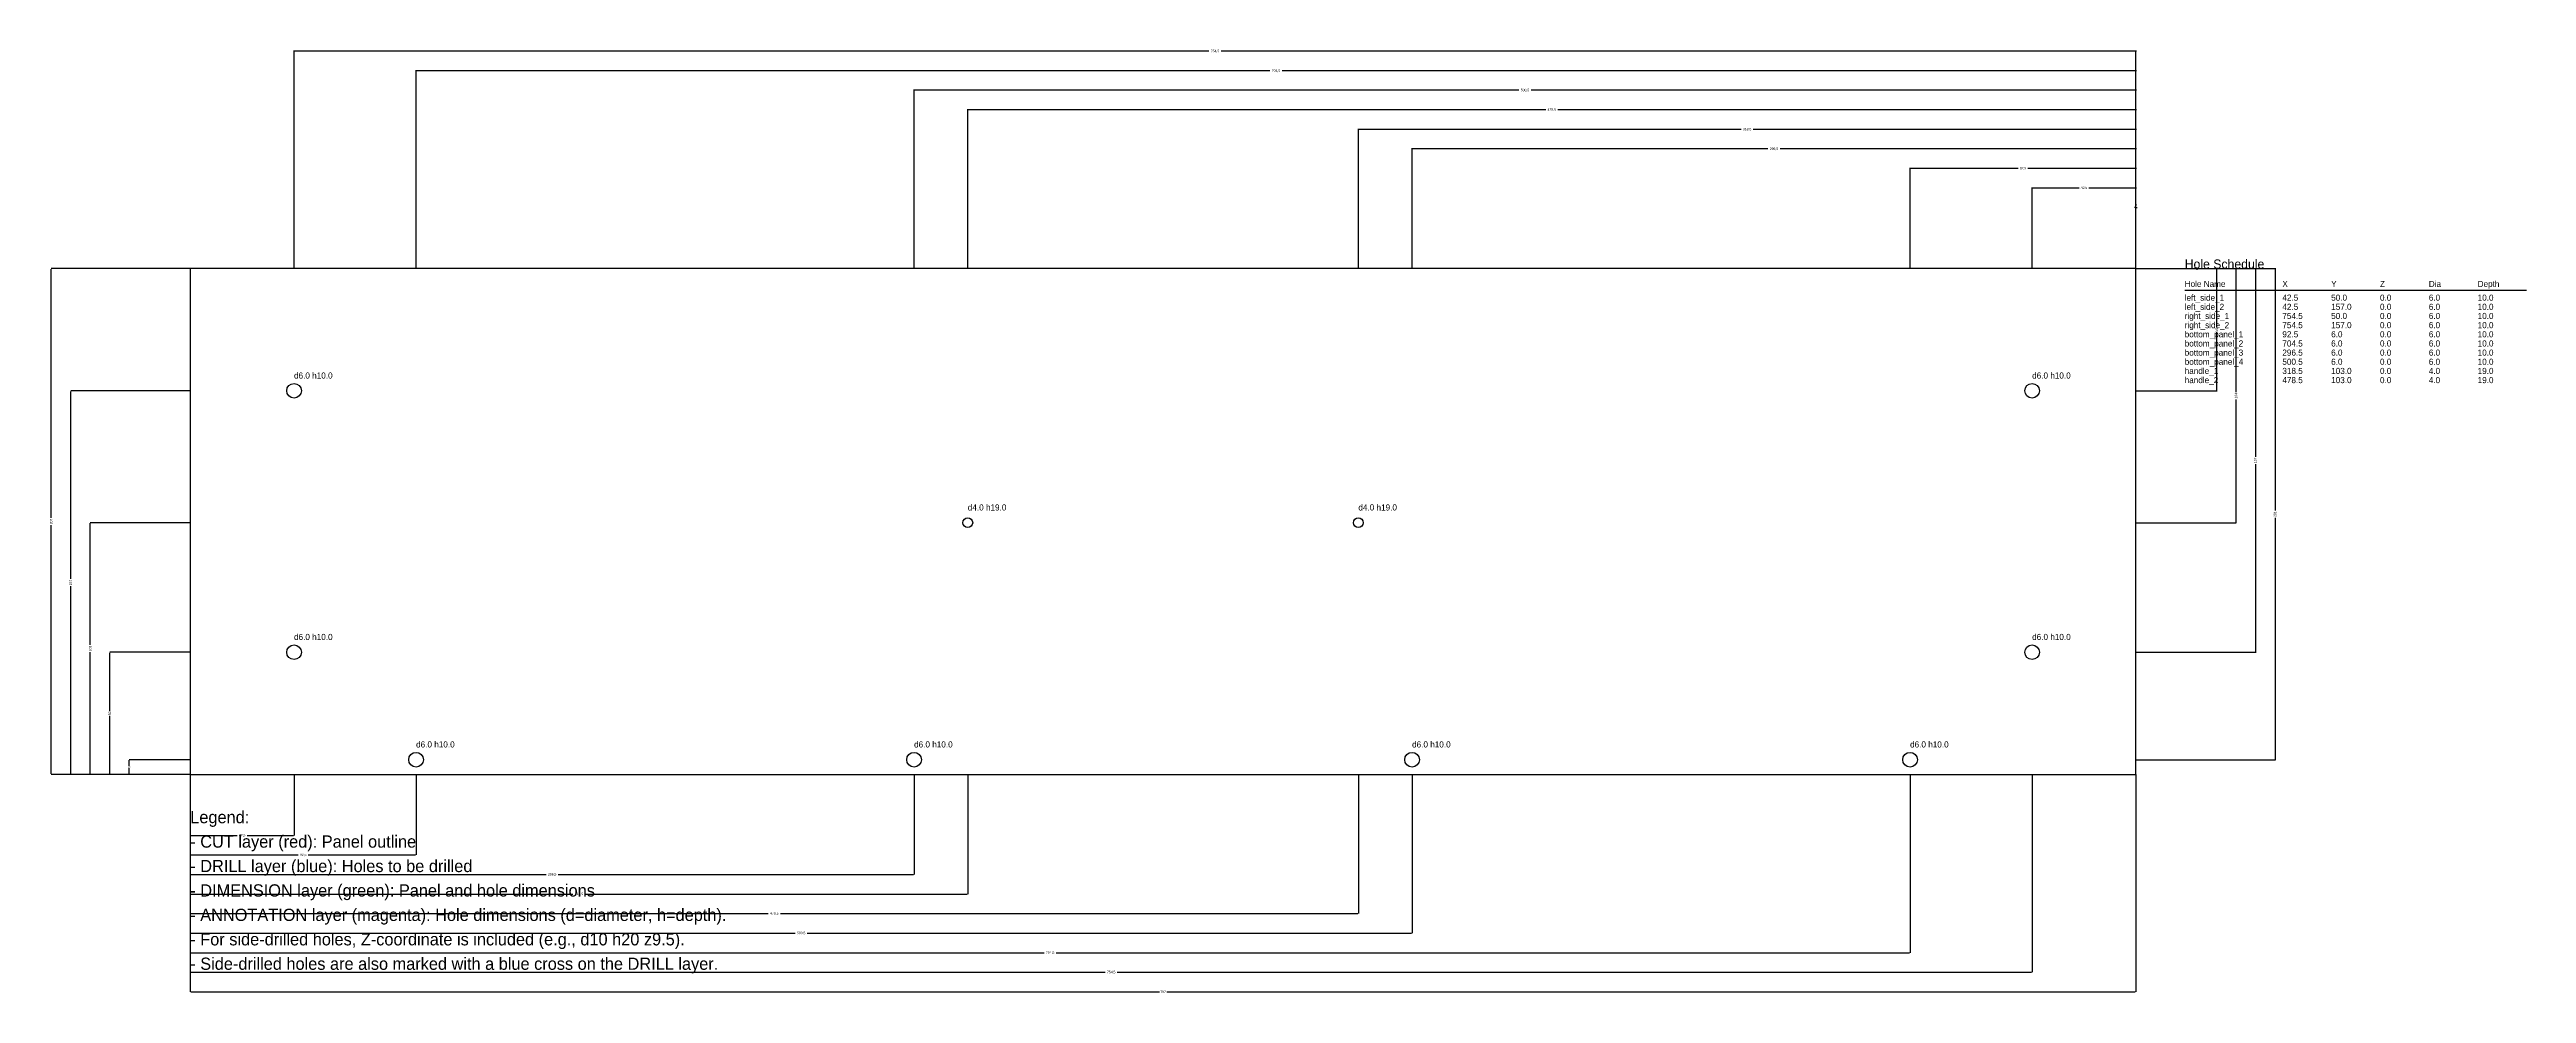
# Model space of a CAD drawing. Header units: millimetres. Extents: x -58 to 957, y -90 to 297.
import ezdxf

# ---------------------------------------------------------------- set-up
doc = ezdxf.new("R2010")
doc.units = ezdxf.units.MM
for name, color, linetype in [('ANNOTATION', 6, 'CONTINUOUS'), ('CUT', 1, 'CONTINUOUS'), ('DIMENSION', 3, 'CONTINUOUS'), ('DRILL', 5, 'CONTINUOUS')]:
    doc.layers.add(name, color=color, linetype=linetype)
doc.dimstyles.get("Standard").update_dxf_attribs({"dimtxt": 2.5, "dimasz": 2.5, "dimexe": 1.25, "dimexo": 0.625, "dimtad": 1, "dimcen": 2.5, "dimazin": 3, "dimtfac": 1, "dimtmove": 0, "dimatfit": 3})

# ---------------------------------------------------------------- blocks, each defined once
blk = doc.blocks.new('_CLOSEDFILLED')
at = {"color": 0, "linetype": 'BYBLOCK'}
blk.add_solid([(-1, 0.2), (0, 0), (-1, -0.2)], dxfattribs=at)
blk = doc.blocks.new('*D1')
for p, q in [((0, 0), (0, -25)), ((42.5, 0), (42.5, -25)), ((0.25, -25), (19.25, -25)), ((23.25, -25), (42.25, -25))]:
    blk.add_line(p, q)
at = {"layer": 'Defpoints'}
for p in [(0, 0), (42.5, 0), (0, -25)]:
    blk.add_point(p, dxfattribs=at)
at = {"layer": 'DIMENSION', "xscale": 0.25, "yscale": 0.25, "rotation": 180}
blk.add_blockref('_CLOSEDFILLED', (0, -25), dxfattribs=at)
at = {"layer": 'DIMENSION', "xscale": 0.25, "yscale": 0.25}
blk.add_blockref('_CLOSEDFILLED', (42.5, -25), dxfattribs=at)
at = {"layer": 'DIMENSION', "insert": (21.25, -25), "char_height": 1, "attachment_point": 5}
blk.add_mtext('42,5', dxfattribs=at)
blk = doc.blocks.new('*D2')
for p, q in [((0, 0), (0, -33)), ((92.5, 0), (92.5, -33)), ((0.25, -33), (44.25, -33)), ((48.25, -33), (92.25, -33))]:
    blk.add_line(p, q)
at = {"layer": 'Defpoints'}
for p in [(0, 0), (92.5, 0), (0, -33)]:
    blk.add_point(p, dxfattribs=at)
at = {"layer": 'DIMENSION', "xscale": 0.25, "yscale": 0.25, "rotation": 180}
blk.add_blockref('_CLOSEDFILLED', (0, -33), dxfattribs=at)
at = {"layer": 'DIMENSION', "xscale": 0.25, "yscale": 0.25}
blk.add_blockref('_CLOSEDFILLED', (92.5, -33), dxfattribs=at)
at = {"layer": 'DIMENSION', "insert": (46.25, -33), "char_height": 1, "attachment_point": 5}
blk.add_mtext('92,5', dxfattribs=at)
blk = doc.blocks.new('*D3')
for p, q in [((0, 0), (0, -41)), ((296.5, 0), (296.5, -41)), ((0.25, -41), (145.75, -41)), ((150.75, -41), (296.25, -41))]:
    blk.add_line(p, q)
at = {"layer": 'Defpoints'}
for p in [(0, 0), (296.5, 0), (0, -41)]:
    blk.add_point(p, dxfattribs=at)
at = {"layer": 'DIMENSION', "xscale": 0.25, "yscale": 0.25, "rotation": 180}
blk.add_blockref('_CLOSEDFILLED', (0, -41), dxfattribs=at)
at = {"layer": 'DIMENSION', "xscale": 0.25, "yscale": 0.25}
blk.add_blockref('_CLOSEDFILLED', (296.5, -41), dxfattribs=at)
at = {"layer": 'DIMENSION', "insert": (148.25, -41), "char_height": 1, "attachment_point": 5}
blk.add_mtext('296,5', dxfattribs=at)
blk = doc.blocks.new('*D4')
for p, q in [((0, 0), (0, -49)), ((318.5, 0), (318.5, -49)), ((0.25, -49), (156.75, -49)), ((161.75, -49), (318.25, -49))]:
    blk.add_line(p, q)
at = {"layer": 'Defpoints'}
for p in [(0, 0), (318.5, 0), (0, -49)]:
    blk.add_point(p, dxfattribs=at)
at = {"layer": 'DIMENSION', "xscale": 0.25, "yscale": 0.25, "rotation": 180}
blk.add_blockref('_CLOSEDFILLED', (0, -49), dxfattribs=at)
at = {"layer": 'DIMENSION', "xscale": 0.25, "yscale": 0.25}
blk.add_blockref('_CLOSEDFILLED', (318.5, -49), dxfattribs=at)
at = {"layer": 'DIMENSION', "insert": (159.25, -49), "char_height": 1, "attachment_point": 5}
blk.add_mtext('318,5', dxfattribs=at)
blk = doc.blocks.new('*D5')
for p, q in [((0, 0), (0, -57)), ((478.5, 0), (478.5, -57)), ((0.25, -57), (236.75, -57)), ((241.75, -57), (478.25, -57))]:
    blk.add_line(p, q)
at = {"layer": 'Defpoints'}
for p in [(0, 0), (478.5, 0), (0, -57)]:
    blk.add_point(p, dxfattribs=at)
at = {"layer": 'DIMENSION', "xscale": 0.25, "yscale": 0.25, "rotation": 180}
blk.add_blockref('_CLOSEDFILLED', (0, -57), dxfattribs=at)
at = {"layer": 'DIMENSION', "xscale": 0.25, "yscale": 0.25}
blk.add_blockref('_CLOSEDFILLED', (478.5, -57), dxfattribs=at)
at = {"layer": 'DIMENSION', "insert": (239.25, -57), "char_height": 1, "attachment_point": 5}
blk.add_mtext('478,5', dxfattribs=at)
blk = doc.blocks.new('*D6')
for p, q in [((0, 0), (0, -65)), ((500.5, 0), (500.5, -65)), ((0.25, -65), (247.75, -65)), ((252.75, -65), (500.25, -65))]:
    blk.add_line(p, q)
at = {"layer": 'Defpoints'}
for p in [(0, 0), (500.5, 0), (0, -65)]:
    blk.add_point(p, dxfattribs=at)
at = {"layer": 'DIMENSION', "xscale": 0.25, "yscale": 0.25, "rotation": 180}
blk.add_blockref('_CLOSEDFILLED', (0, -65), dxfattribs=at)
at = {"layer": 'DIMENSION', "xscale": 0.25, "yscale": 0.25}
blk.add_blockref('_CLOSEDFILLED', (500.5, -65), dxfattribs=at)
at = {"layer": 'DIMENSION', "insert": (250.25, -65), "char_height": 1, "attachment_point": 5}
blk.add_mtext('500,5', dxfattribs=at)
blk = doc.blocks.new('*D7')
for p, q in [((0, 0), (0, -73)), ((704.5, 0), (704.5, -73)), ((0.25, -73), (349.75, -73)), ((354.75, -73), (704.25, -73))]:
    blk.add_line(p, q)
at = {"layer": 'Defpoints'}
for p in [(0, 0), (704.5, 0), (0, -73)]:
    blk.add_point(p, dxfattribs=at)
at = {"layer": 'DIMENSION', "xscale": 0.25, "yscale": 0.25, "rotation": 180}
blk.add_blockref('_CLOSEDFILLED', (0, -73), dxfattribs=at)
at = {"layer": 'DIMENSION', "xscale": 0.25, "yscale": 0.25}
blk.add_blockref('_CLOSEDFILLED', (704.5, -73), dxfattribs=at)
at = {"layer": 'DIMENSION', "insert": (352.25, -73), "char_height": 1, "attachment_point": 5}
blk.add_mtext('704,5', dxfattribs=at)
blk = doc.blocks.new('*D8')
for p, q in [((0, 0), (0, -81)), ((754.5, 0), (754.5, -81)), ((0.25, -81), (374.75, -81)), ((379.75, -81), (754.25, -81))]:
    blk.add_line(p, q)
at = {"layer": 'Defpoints'}
for p in [(0, 0), (754.5, 0), (0, -81)]:
    blk.add_point(p, dxfattribs=at)
at = {"layer": 'DIMENSION', "xscale": 0.25, "yscale": 0.25, "rotation": 180}
blk.add_blockref('_CLOSEDFILLED', (0, -81), dxfattribs=at)
at = {"layer": 'DIMENSION', "xscale": 0.25, "yscale": 0.25}
blk.add_blockref('_CLOSEDFILLED', (754.5, -81), dxfattribs=at)
at = {"layer": 'DIMENSION', "insert": (377.25, -81), "char_height": 1, "attachment_point": 5}
blk.add_mtext('754,5', dxfattribs=at)
blk = doc.blocks.new('*D9')
for p, q in [((0, 0), (0, -89)), ((797, 0), (797, -89)), ((0.25, -89), (397, -89)), ((400, -89), (796.75, -89))]:
    blk.add_line(p, q)
at = {"layer": 'Defpoints'}
for p in [(0, 0), (797, 0), (0, -89)]:
    blk.add_point(p, dxfattribs=at)
at = {"layer": 'DIMENSION', "xscale": 0.25, "yscale": 0.25, "rotation": 180}
blk.add_blockref('_CLOSEDFILLED', (0, -89), dxfattribs=at)
at = {"layer": 'DIMENSION', "xscale": 0.25, "yscale": 0.25}
blk.add_blockref('_CLOSEDFILLED', (797, -89), dxfattribs=at)
at = {"layer": 'DIMENSION', "insert": (398.5, -89), "char_height": 1, "attachment_point": 5}
blk.add_mtext('797', dxfattribs=at)
blk = doc.blocks.new('*D10')
for p, q in [((796.75, 232), (796.5, 232)), ((797, 207), (797, 232)), ((797, 207), (797, 232)), ((797, 232), (797, 232)), ((797.25, 232), (797.5, 232))]:
    blk.add_line(p, q)
at = {"layer": 'Defpoints'}
for p in [(797, 232), (797, 207), (797, 207)]:
    blk.add_point(p, dxfattribs=at)
at = {"layer": 'DIMENSION', "xscale": 0.25, "yscale": 0.25}
blk.add_blockref('_CLOSEDFILLED', (797, 232), dxfattribs=at)
at = {"layer": 'DIMENSION', "xscale": 0.25, "yscale": 0.25, "rotation": 180}
blk.add_blockref('_CLOSEDFILLED', (797, 232), dxfattribs=at)
at = {"layer": 'DIMENSION', "insert": (797, 233.125), "char_height": 1, "attachment_point": 5}
blk.add_mtext('0', dxfattribs=at)
blk = doc.blocks.new('*D11')
for p, q in [((773.75, 240), (754.25, 240)), ((754.5, 207), (754.5, 240)), ((797.25, 240), (777.75, 240)), ((797, 207), (797, 240))]:
    blk.add_line(p, q)
at = {"layer": 'Defpoints'}
for p in [(797, 240), (754.5, 207), (797, 207)]:
    blk.add_point(p, dxfattribs=at)
at = {"layer": 'DIMENSION', "xscale": 0.25, "yscale": 0.25}
blk.add_blockref('_CLOSEDFILLED', (754.5, 240), dxfattribs=at)
at = {"layer": 'DIMENSION', "xscale": 0.25, "yscale": 0.25, "rotation": 180}
blk.add_blockref('_CLOSEDFILLED', (797, 240), dxfattribs=at)
at = {"layer": 'DIMENSION', "insert": (775.75, 240), "char_height": 1, "attachment_point": 5}
blk.add_mtext('42,5', dxfattribs=at)
blk = doc.blocks.new('*D12')
for p, q in [((748.75, 248), (704.25, 248)), ((704.5, 207), (704.5, 248)), ((797.25, 248), (752.75, 248)), ((797, 207), (797, 248))]:
    blk.add_line(p, q)
at = {"layer": 'Defpoints'}
for p in [(797, 248), (704.5, 207), (797, 207)]:
    blk.add_point(p, dxfattribs=at)
at = {"layer": 'DIMENSION', "xscale": 0.25, "yscale": 0.25}
blk.add_blockref('_CLOSEDFILLED', (704.5, 248), dxfattribs=at)
at = {"layer": 'DIMENSION', "xscale": 0.25, "yscale": 0.25, "rotation": 180}
blk.add_blockref('_CLOSEDFILLED', (797, 248), dxfattribs=at)
at = {"layer": 'DIMENSION', "insert": (750.75, 248), "char_height": 1, "attachment_point": 5}
blk.add_mtext('92,5', dxfattribs=at)
blk = doc.blocks.new('*D13')
for p, q in [((646.25, 256), (500.25, 256)), ((500.5, 207), (500.5, 256)), ((797.25, 256), (651.25, 256)), ((797, 207), (797, 256))]:
    blk.add_line(p, q)
at = {"layer": 'Defpoints'}
for p in [(797, 256), (500.5, 207), (797, 207)]:
    blk.add_point(p, dxfattribs=at)
at = {"layer": 'DIMENSION', "xscale": 0.25, "yscale": 0.25}
blk.add_blockref('_CLOSEDFILLED', (500.5, 256), dxfattribs=at)
at = {"layer": 'DIMENSION', "xscale": 0.25, "yscale": 0.25, "rotation": 180}
blk.add_blockref('_CLOSEDFILLED', (797, 256), dxfattribs=at)
at = {"layer": 'DIMENSION', "insert": (648.75, 256), "char_height": 1, "attachment_point": 5}
blk.add_mtext('296,5', dxfattribs=at)
blk = doc.blocks.new('*D14')
for p, q in [((635.25, 264), (478.25, 264)), ((478.5, 207), (478.5, 264)), ((797.25, 264), (640.25, 264)), ((797, 207), (797, 264))]:
    blk.add_line(p, q)
at = {"layer": 'Defpoints'}
for p in [(797, 264), (478.5, 207), (797, 207)]:
    blk.add_point(p, dxfattribs=at)
at = {"layer": 'DIMENSION', "xscale": 0.25, "yscale": 0.25}
blk.add_blockref('_CLOSEDFILLED', (478.5, 264), dxfattribs=at)
at = {"layer": 'DIMENSION', "xscale": 0.25, "yscale": 0.25, "rotation": 180}
blk.add_blockref('_CLOSEDFILLED', (797, 264), dxfattribs=at)
at = {"layer": 'DIMENSION', "insert": (637.75, 264), "char_height": 1, "attachment_point": 5}
blk.add_mtext('318,5', dxfattribs=at)
blk = doc.blocks.new('*D15')
for p, q in [((555.25, 272), (318.25, 272)), ((318.5, 207), (318.5, 272)), ((797.25, 272), (560.25, 272)), ((797, 207), (797, 272))]:
    blk.add_line(p, q)
at = {"layer": 'Defpoints'}
for p in [(797, 272), (318.5, 207), (797, 207)]:
    blk.add_point(p, dxfattribs=at)
at = {"layer": 'DIMENSION', "xscale": 0.25, "yscale": 0.25}
blk.add_blockref('_CLOSEDFILLED', (318.5, 272), dxfattribs=at)
at = {"layer": 'DIMENSION', "xscale": 0.25, "yscale": 0.25, "rotation": 180}
blk.add_blockref('_CLOSEDFILLED', (797, 272), dxfattribs=at)
at = {"layer": 'DIMENSION', "insert": (557.75, 272), "char_height": 1, "attachment_point": 5}
blk.add_mtext('478,5', dxfattribs=at)
blk = doc.blocks.new('*D16')
for p, q in [((544.25, 280), (296.25, 280)), ((296.5, 207), (296.5, 280)), ((797.25, 280), (549.25, 280)), ((797, 207), (797, 280))]:
    blk.add_line(p, q)
at = {"layer": 'Defpoints'}
for p in [(797, 280), (296.5, 207), (797, 207)]:
    blk.add_point(p, dxfattribs=at)
at = {"layer": 'DIMENSION', "xscale": 0.25, "yscale": 0.25}
blk.add_blockref('_CLOSEDFILLED', (296.5, 280), dxfattribs=at)
at = {"layer": 'DIMENSION', "xscale": 0.25, "yscale": 0.25, "rotation": 180}
blk.add_blockref('_CLOSEDFILLED', (797, 280), dxfattribs=at)
at = {"layer": 'DIMENSION', "insert": (546.75, 280), "char_height": 1, "attachment_point": 5}
blk.add_mtext('500,5', dxfattribs=at)
blk = doc.blocks.new('*D17')
for p, q in [((442.25, 288), (92.25, 288)), ((92.5, 207), (92.5, 288)), ((797.25, 288), (447.25, 288)), ((797, 207), (797, 288))]:
    blk.add_line(p, q)
at = {"layer": 'Defpoints'}
for p in [(797, 288), (92.5, 207), (797, 207)]:
    blk.add_point(p, dxfattribs=at)
at = {"layer": 'DIMENSION', "xscale": 0.25, "yscale": 0.25}
blk.add_blockref('_CLOSEDFILLED', (92.5, 288), dxfattribs=at)
at = {"layer": 'DIMENSION', "xscale": 0.25, "yscale": 0.25, "rotation": 180}
blk.add_blockref('_CLOSEDFILLED', (797, 288), dxfattribs=at)
at = {"layer": 'DIMENSION', "insert": (444.75, 288), "char_height": 1, "attachment_point": 5}
blk.add_mtext('704,5', dxfattribs=at)
blk = doc.blocks.new('*D18')
for p, q in [((417.25, 296), (42.25, 296)), ((42.5, 207), (42.5, 296)), ((797.25, 296), (422.25, 296)), ((797, 207), (797, 296))]:
    blk.add_line(p, q)
at = {"layer": 'Defpoints'}
for p in [(797, 296), (42.5, 207), (797, 207)]:
    blk.add_point(p, dxfattribs=at)
at = {"layer": 'DIMENSION', "xscale": 0.25, "yscale": 0.25}
blk.add_blockref('_CLOSEDFILLED', (42.5, 296), dxfattribs=at)
at = {"layer": 'DIMENSION', "xscale": 0.25, "yscale": 0.25, "rotation": 180}
blk.add_blockref('_CLOSEDFILLED', (797, 296), dxfattribs=at)
at = {"layer": 'DIMENSION', "insert": (419.75, 296), "char_height": 1, "attachment_point": 5}
blk.add_mtext('754,5', dxfattribs=at)
blk = doc.blocks.new('*D19')
for p, q in [((0, 6), (-25, 6)), ((-25, 3.5), (-25, 5.75)), ((-25, 0.25), (-25, 2.5)), ((0, 0), (-25, 0))]:
    blk.add_line(p, q)
at = {"layer": 'Defpoints'}
for p in [(-25, 0), (0, 6), (0, 0)]:
    blk.add_point(p, dxfattribs=at)
at = {"layer": 'DIMENSION', "xscale": 0.25, "yscale": 0.25}
for p, rotation in [((-25, 6), 90), ((-25, 0), 270)]:
    blk.add_blockref('_CLOSEDFILLED', p, dxfattribs=dict(at, rotation=rotation))
at = {"layer": 'DIMENSION', "insert": (-25, 3), "char_height": 1, "attachment_point": 5, "rotation": 90}
blk.add_mtext('6', dxfattribs=at)
blk = doc.blocks.new('*D20')
for p, q in [((0, 50), (-33, 50)), ((-33, 26), (-33, 49.75)), ((-33, 0.25), (-33, 24)), ((0, 0), (-33, 0))]:
    blk.add_line(p, q)
at = {"layer": 'Defpoints'}
for p in [(0, 50), (-33, 0), (0, 0)]:
    blk.add_point(p, dxfattribs=at)
at = {"layer": 'DIMENSION', "xscale": 0.25, "yscale": 0.25}
for p, rotation in [((-33, 50), 90), ((-33, 0), 270)]:
    blk.add_blockref('_CLOSEDFILLED', p, dxfattribs=dict(at, rotation=rotation))
at = {"layer": 'DIMENSION', "insert": (-33, 25), "char_height": 1, "attachment_point": 5, "rotation": 90}
blk.add_mtext('50', dxfattribs=at)
blk = doc.blocks.new('*D21')
for p, q in [((0, 103), (-41, 103)), ((-41, 53), (-41, 102.75)), ((-41, 0.25), (-41, 50)), ((0, 0), (-41, 0))]:
    blk.add_line(p, q)
at = {"layer": 'Defpoints'}
for p in [(0, 103), (-41, 0), (0, 0)]:
    blk.add_point(p, dxfattribs=at)
at = {"layer": 'DIMENSION', "xscale": 0.25, "yscale": 0.25}
for p, rotation in [((-41, 103), 90), ((-41, 0), 270)]:
    blk.add_blockref('_CLOSEDFILLED', p, dxfattribs=dict(at, rotation=rotation))
at = {"layer": 'DIMENSION', "insert": (-41, 51.5), "char_height": 1, "attachment_point": 5, "rotation": 90}
blk.add_mtext('103', dxfattribs=at)
blk = doc.blocks.new('*D22')
for p, q in [((0, 157), (-49, 157)), ((-49, 80), (-49, 156.75)), ((-49, 0.25), (-49, 77)), ((0, 0), (-49, 0))]:
    blk.add_line(p, q)
at = {"layer": 'Defpoints'}
for p in [(0, 157), (-49, 0), (0, 0)]:
    blk.add_point(p, dxfattribs=at)
at = {"layer": 'DIMENSION', "xscale": 0.25, "yscale": 0.25}
for p, rotation in [((-49, 157), 90), ((-49, 0), 270)]:
    blk.add_blockref('_CLOSEDFILLED', p, dxfattribs=dict(at, rotation=rotation))
at = {"layer": 'DIMENSION', "insert": (-49, 78.5), "char_height": 1, "attachment_point": 5, "rotation": 90}
blk.add_mtext('157', dxfattribs=at)
blk = doc.blocks.new('*D23')
for p, q in [((0, 207), (-57, 207)), ((-57, 105), (-57, 206.75)), ((-57, 0.25), (-57, 102)), ((0, 0), (-57, 0))]:
    blk.add_line(p, q)
at = {"layer": 'Defpoints'}
for p in [(0, 207), (-57, 0), (0, 0)]:
    blk.add_point(p, dxfattribs=at)
at = {"layer": 'DIMENSION', "xscale": 0.25, "yscale": 0.25}
for p, rotation in [((-57, 207), 90), ((-57, 0), 270)]:
    blk.add_blockref('_CLOSEDFILLED', p, dxfattribs=dict(at, rotation=rotation))
at = {"layer": 'DIMENSION', "insert": (-57, 103.5), "char_height": 1, "attachment_point": 5, "rotation": 90}
blk.add_mtext('207', dxfattribs=at)
blk = doc.blocks.new('*D24')
for p, q in [((797, 207), (822, 207)), ((797, 207), (822, 207)), ((822, 207.25), (822, 207.5)), ((822, 207), (822, 207)), ((822, 206.75), (822, 206.5))]:
    blk.add_line(p, q)
at = {"layer": 'Defpoints'}
for p in [(797, 207), (797, 207), (822, 207)]:
    blk.add_point(p, dxfattribs=at)
at = {"layer": 'DIMENSION', "xscale": 0.25, "yscale": 0.25}
for rotation in [270, 90]:
    blk.add_blockref('_CLOSEDFILLED', (822, 207), dxfattribs=dict(at, rotation=rotation))
at = {"layer": 'DIMENSION', "insert": (820.875, 207), "char_height": 1, "attachment_point": 5, "rotation": 90}
blk.add_mtext('0', dxfattribs=at)
blk = doc.blocks.new('*D25')
for p, q in [((797, 207), (830, 207)), ((830, 207.25), (830, 183)), ((830, 181), (830, 156.75)), ((797, 157), (830, 157))]:
    blk.add_line(p, q)
at = {"layer": 'Defpoints'}
for p in [(797, 207), (830, 207), (797, 157)]:
    blk.add_point(p, dxfattribs=at)
at = {"layer": 'DIMENSION', "xscale": 0.25, "yscale": 0.25}
for p, rotation in [((830, 207), 270), ((830, 157), 90)]:
    blk.add_blockref('_CLOSEDFILLED', p, dxfattribs=dict(at, rotation=rotation))
at = {"layer": 'DIMENSION', "insert": (830, 182), "char_height": 1, "attachment_point": 5, "rotation": 90}
blk.add_mtext('50', dxfattribs=at)
blk = doc.blocks.new('*D26')
for p, q in [((797, 207), (838, 207)), ((838, 207.25), (838, 156.5)), ((838, 153.5), (838, 102.75)), ((797, 103), (838, 103))]:
    blk.add_line(p, q)
at = {"layer": 'Defpoints'}
for p in [(797, 207), (838, 207), (797, 103)]:
    blk.add_point(p, dxfattribs=at)
at = {"layer": 'DIMENSION', "xscale": 0.25, "yscale": 0.25}
for p, rotation in [((838, 207), 270), ((838, 103), 90)]:
    blk.add_blockref('_CLOSEDFILLED', p, dxfattribs=dict(at, rotation=rotation))
at = {"layer": 'DIMENSION', "insert": (838, 155), "char_height": 1, "attachment_point": 5, "rotation": 90}
blk.add_mtext('104', dxfattribs=at)
blk = doc.blocks.new('*D27')
for p, q in [((797, 207), (846, 207)), ((846, 207.25), (846, 130)), ((846, 127), (846, 49.75)), ((797, 50), (846, 50))]:
    blk.add_line(p, q)
at = {"layer": 'Defpoints'}
for p in [(797, 207), (846, 207), (797, 50)]:
    blk.add_point(p, dxfattribs=at)
at = {"layer": 'DIMENSION', "xscale": 0.25, "yscale": 0.25}
for p, rotation in [((846, 207), 270), ((846, 50), 90)]:
    blk.add_blockref('_CLOSEDFILLED', p, dxfattribs=dict(at, rotation=rotation))
at = {"layer": 'DIMENSION', "insert": (846, 128.5), "char_height": 1, "attachment_point": 5, "rotation": 90}
blk.add_mtext('157', dxfattribs=at)
blk = doc.blocks.new('*D28')
for p, q in [((797, 207), (854, 207)), ((854, 207.25), (854, 108)), ((854, 105), (854, 5.75)), ((797, 6), (854, 6))]:
    blk.add_line(p, q)
at = {"layer": 'Defpoints'}
for p in [(797, 207), (854, 207), (797, 6)]:
    blk.add_point(p, dxfattribs=at)
at = {"layer": 'DIMENSION', "xscale": 0.25, "yscale": 0.25}
for p, rotation in [((854, 207), 270), ((854, 6), 90)]:
    blk.add_blockref('_CLOSEDFILLED', p, dxfattribs=dict(at, rotation=rotation))
at = {"layer": 'DIMENSION', "insert": (854, 106.5), "char_height": 1, "attachment_point": 5, "rotation": 90}
blk.add_mtext('201', dxfattribs=at)

msp = doc.modelspace()

# ---------------------------------------------------------------- linework, layer by layer
at = {"layer": 'ANNOTATION'}
msp.add_line((817, 198.25), (957, 198.25), dxfattribs=at)
at = {"layer": 'CUT'}
msp.add_lwpolyline([(0, 0), (797, 0), (797, 207), (0, 207)], close=True, dxfattribs=at)
at = {"layer": 'DRILL'}
for points in [[(39.5, 157), (39.7284, 158.148), (40.3787, 159.121), (41.3519, 159.772), (42.5, 160), (43.648, 159.772), (44.6213, 159.121), (45.2716, 158.148), (45.5, 157), (45.2716, 155.852), (44.6213, 154.879), (43.648, 154.228), (42.5, 154), (41.3519, 154.228), (40.3787, 154.879), (39.7284, 155.852)], [(751.5, 157), (751.728, 158.148), (752.379, 159.121), (753.352, 159.772), (754.5, 160), (755.648, 159.772), (756.621, 159.121), (757.272, 158.148), (757.5, 157), (757.272, 155.852), (756.621, 154.879), (755.648, 154.228), (754.5, 154), (753.352, 154.228), (752.379, 154.879), (751.728, 155.852)], [(316.5, 103), (316.652, 103.765), (317.086, 104.414), (317.735, 104.848), (318.5, 105), (319.265, 104.848), (319.914, 104.414), (320.348, 103.765), (320.5, 103), (320.348, 102.235), (319.914, 101.586), (319.265, 101.152), (318.5, 101), (317.735, 101.152), (317.086, 101.586), (316.652, 102.235)], [(476.5, 103), (476.652, 103.765), (477.086, 104.414), (477.735, 104.848), (478.5, 105), (479.265, 104.848), (479.914, 104.414), (480.348, 103.765), (480.5, 103), (480.348, 102.235), (479.914, 101.586), (479.265, 101.152), (478.5, 101), (477.735, 101.152), (477.086, 101.586), (476.652, 102.235)], [(39.5, 50), (39.7284, 51.148), (40.3787, 52.1213), (41.3519, 52.7716), (42.5, 53), (43.648, 52.7716), (44.6213, 52.1213), (45.2716, 51.148), (45.5, 50), (45.2716, 48.8519), (44.6213, 47.8787), (43.648, 47.2284), (42.5, 47), (41.3519, 47.2284), (40.3787, 47.8787), (39.7284, 48.8519)], [(751.5, 50), (751.728, 51.148), (752.379, 52.1213), (753.352, 52.7716), (754.5, 53), (755.648, 52.7716), (756.621, 52.1213), (757.272, 51.148), (757.5, 50), (757.272, 48.8519), (756.621, 47.8787), (755.648, 47.2284), (754.5, 47), (753.352, 47.2284), (752.379, 47.8787), (751.728, 48.8519)], [(89.5, 6), (89.7284, 7.14805), (90.3787, 8.12132), (91.3519, 8.77164), (92.5, 9), (93.648, 8.77164), (94.6213, 8.12132), (95.2716, 7.14805), (95.5, 6), (95.2716, 4.85195), (94.6213, 3.87868), (93.648, 3.22836), (92.5, 3), (91.3519, 3.22836), (90.3787, 3.87868), (89.7284, 4.85195)], [(293.5, 6), (293.728, 7.14805), (294.379, 8.12132), (295.352, 8.77164), (296.5, 9), (297.648, 8.77164), (298.621, 8.12132), (299.272, 7.14805), (299.5, 6), (299.272, 4.85195), (298.621, 3.87868), (297.648, 3.22836), (296.5, 3), (295.352, 3.22836), (294.379, 3.87868), (293.728, 4.85195)], [(497.5, 6), (497.728, 7.14805), (498.379, 8.12132), (499.352, 8.77164), (500.5, 9), (501.648, 8.77164), (502.621, 8.12132), (503.272, 7.14805), (503.5, 6), (503.272, 4.85195), (502.621, 3.87868), (501.648, 3.22836), (500.5, 3), (499.352, 3.22836), (498.379, 3.87868), (497.728, 4.85195)], [(701.5, 6), (701.728, 7.14805), (702.379, 8.12132), (703.352, 8.77164), (704.5, 9), (705.648, 8.77164), (706.621, 8.12132), (707.272, 7.14805), (707.5, 6), (707.272, 4.85195), (706.621, 3.87868), (705.648, 3.22836), (704.5, 3), (703.352, 3.22836), (702.379, 3.87868), (701.728, 4.85195)]]:
    msp.add_lwpolyline(points, close=True, dxfattribs=at)

# ---------------------------------------------------------------- texts
at = {"layer": 'ANNOTATION'}
for s, height, p in [('Hole Schedule', 3.75, (817, 207)), ('left_side_1', 2.5, (817, 193.875)), ('Hole Name', 2.5, (817, 199.5)), ('X', 2.5, (857, 199.5)), ('42.5', 2.5, (857, 193.875)), ('Y', 2.5, (877, 199.5)), ('50.0', 2.5, (877, 193.875)), ('Z', 2.5, (897, 199.5)), ('0.0', 2.5, (897, 193.875)), ('6.0', 2.5, (917, 193.875)), ('Dia', 2.5, (917, 199.5)), ('10.0', 2.5, (937, 193.875)), ('Depth', 2.5, (937, 199.5)), ('right_side_1', 2.5, (817, 186.375)), ('right_side_2', 2.5, (817, 182.625)), ('left_side_2', 2.5, (817, 190.125)), ('42.5', 2.5, (857, 190.125)), ('754.5', 2.5, (857, 186.375)), ('754.5', 2.5, (857, 182.625)), ('50.0', 2.5, (877, 186.375)), ('157.0', 2.5, (877, 190.125)), ('157.0', 2.5, (877, 182.625)), ('0.0', 2.5, (897, 190.125)), ('0.0', 2.5, (897, 186.375)), ('0.0', 2.5, (897, 182.625)), ('6.0', 2.5, (917, 190.125)), ('6.0', 2.5, (917, 186.375)), ('6.0', 2.5, (917, 182.625)), ('10.0', 2.5, (937, 190.125)), ('10.0', 2.5, (937, 186.375)), ('10.0', 2.5, (937, 182.625)), ('bottom_panel_1', 2.5, (817, 178.875)), ('bottom_panel_2', 2.5, (817, 175.125)), ('bottom_panel_3', 2.5, (817, 171.375)), ('92.5', 2.5, (857, 178.875)), ('296.5', 2.5, (857, 171.375)), ('704.5', 2.5, (857, 175.125)), ('6.0', 2.5, (877, 178.875)), ('6.0', 2.5, (877, 175.125)), ('6.0', 2.5, (877, 171.375)), ('0.0', 2.5, (897, 178.875)), ('0.0', 2.5, (897, 175.125)), ('0.0', 2.5, (897, 171.375)), ('6.0', 2.5, (917, 178.875)), ('6.0', 2.5, (917, 175.125)), ('6.0', 2.5, (917, 171.375)), ('10.0', 2.5, (937, 178.875)), ('10.0', 2.5, (937, 175.125)), ('10.0', 2.5, (937, 171.375)), ('d6.0 h10.0', 2.5, (42.5, 162)), ('d6.0 h10.0', 2.5, (754.5, 162)), ('bottom_panel_4', 2.5, (817, 167.625)), ('handle_1', 2.5, (817, 163.875)), ('handle_2', 2.5, (817, 160.125)), ('478.5', 2.5, (857, 160.125)), ('318.5', 2.5, (857, 163.875)), ('500.5', 2.5, (857, 167.625)), ('6.0', 2.5, (877, 167.625)), ('103.0', 2.5, (877, 163.875)), ('103.0', 2.5, (877, 160.125)), ('0.0', 2.5, (897, 167.625)), ('0.0', 2.5, (897, 163.875)), ('0.0', 2.5, (897, 160.125)), ('4.0', 2.5, (917, 163.875)), ('4.0', 2.5, (917, 160.125)), ('6.0', 2.5, (917, 167.625)), ('10.0', 2.5, (937, 167.625)), ('19.0', 2.5, (937, 163.875)), ('19.0', 2.5, (937, 160.125)), ('d4.0 h19.0', 2.5, (318.5, 108)), ('d4.0 h19.0', 2.5, (478.5, 108)), ('d6.0 h10.0', 2.5, (42.5, 55)), ('d6.0 h10.0', 2.5, (754.5, 55)), ('d6.0 h10.0', 2.5, (92.5, 11)), ('d6.0 h10.0', 2.5, (296.5, 11)), ('d6.0 h10.0', 2.5, (500.5, 11)), ('d6.0 h10.0', 2.5, (704.5, 11)), ('Legend:', 5, (0, -20)), ('- CUT layer (red): Panel outline', 5, (0, -30)), ('- DRILL layer (blue): Holes to be drilled', 5, (0, -40)), ('- DIMENSION layer (green): Panel and hole dimensions', 5, (0, -50)), ('- ANNOTATION layer (magenta): Hole dimensions (d=diameter, h=depth).', 5, (0, -60)), ('- For side-drilled holes, Z-coordinate is included (e.g., d10 h20 z9.5).', 5, (0, -70)), ('- Side-drilled holes are also marked with a blue cross on the DRILL layer.', 5, (0, -80))]:
    msp.add_text(s, height=height, dxfattribs=at).set_placement(p)

# ---------------------------------------------------------------- dimensions: what is measured, and where the dimension line sits
at = {"layer": 'DIMENSION'}
for base, p1, p2, picture, middle in [((797, 296), (797, 207), (42.5, 207), '*D18', (419.75, 296)), ((797, 288), (797, 207), (92.5, 207), '*D17', (444.75, 288)), ((797, 280), (797, 207), (296.5, 207), '*D16', (546.75, 280)), ((797, 272), (797, 207), (318.5, 207), '*D15', (557.75, 272)), ((797, 264), (797, 207), (478.5, 207), '*D14', (637.75, 264)), ((797, 256), (797, 207), (500.5, 207), '*D13', (648.75, 256)), ((797, 248), (797, 207), (704.5, 207), '*D12', (750.75, 248)), ((797, 240), (797, 207), (754.5, 207), '*D11', (775.75, 240)), ((797, 232), (797, 207), (797, 207), '*D10', (797, 233.125)), ((0, -25), (0, 0), (42.5, 0), '*D1', (21.25, -25)), ((0, -33), (0, 0), (92.5, 0), '*D2', (46.25, -33)), ((0, -41), (0, 0), (296.5, 0), '*D3', (148.25, -41)), ((0, -49), (0, 0), (318.5, 0), '*D4', (159.25, -49)), ((0, -57), (0, 0), (478.5, 0), '*D5', (239.25, -57)), ((0, -65), (0, 0), (500.5, 0), '*D6', (250.25, -65)), ((0, -73), (0, 0), (704.5, 0), '*D7', (352.25, -73)), ((0, -81), (0, 0), (754.5, 0), '*D8', (377.25, -81)), ((0, -89), (0, 0), (797, 0), '*D9', (398.5, -89))]:
    dim = msp.add_linear_dim(base=base, p1=p1, p2=p2, dimstyle='Standard', dxfattribs=at)
    dim.commit()
    dim.dimension.update_dxf_attribs({"geometry": picture, "text_midpoint": middle})
for base, p1, p2, picture, middle in [((-57, 0), (0, 0), (0, 207), '*D23', (-57, 103.5)), ((822, 207), (797, 207), (797, 207), '*D24', (820.875, 207)), ((830, 207), (797, 207), (797, 157), '*D25', (830, 182)), ((838, 207), (797, 207), (797, 103), '*D26', (838, 155)), ((846, 207), (797, 207), (797, 50), '*D27', (846, 128.5)), ((854, 207), (797, 207), (797, 6), '*D28', (854, 106.5)), ((-49, 0), (0, 0), (0, 157), '*D22', (-49, 78.5)), ((-41, 0), (0, 0), (0, 103), '*D21', (-41, 51.5)), ((-33, 0), (0, 0), (0, 50), '*D20', (-33, 25)), ((-25, 0), (0, 0), (0, 6), '*D19', (-25, 3))]:
    dim = msp.add_linear_dim(base=base, p1=p1, p2=p2, angle=90, dimstyle='Standard', dxfattribs=at)
    dim.commit()
    dim.dimension.update_dxf_attribs({"geometry": picture, "text_midpoint": middle})

doc.saveas('drawing.dxf')
